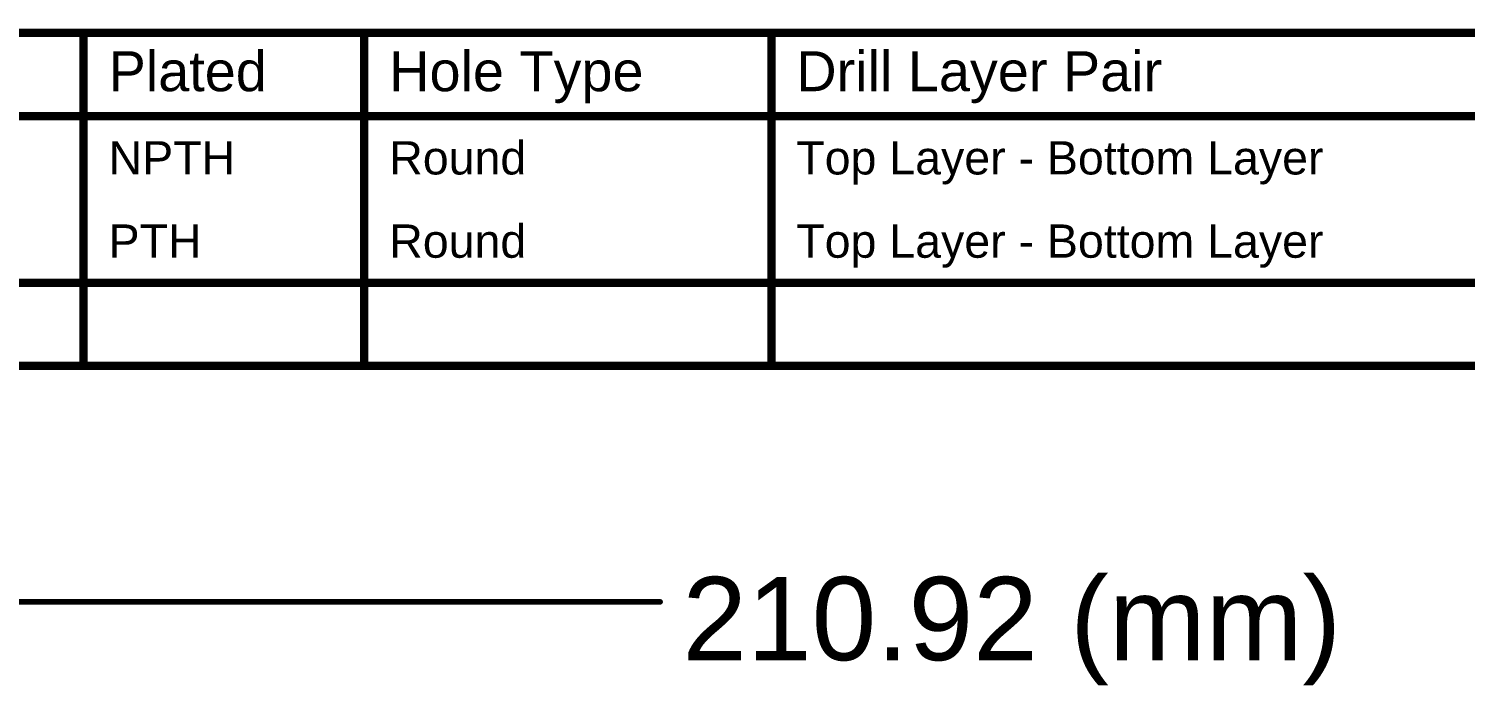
# Model space of a CAD drawing. Header units: inches. Extents: x -17 to 443, y -40 to 218.
# Drawn here: x 53.3 to 119, y 188.4 to 218.5 of the extents above; entities that cross this region are included whole.
import ezdxf

# ---------------------------------------------------------------- set-up
doc = ezdxf.new("R2010")
doc.units = ezdxf.units.IN
doc.layers.add('Dimension', color=6, linetype='Continuous')
doc.layers.add('Drill Drawing', color=1, linetype='Continuous')
doc.styles.add('Arial', font='', dxfattribs={"height": 0.2})
doc.styles.get('Arial').set_extended_font_data('Arial')

msp = doc.modelspace()

# ---------------------------------------------------------------- linework, layer by layer
at = {"layer": 'Dimension'}
msp.add_lwpolyline([(-2.522, 192.228, 0.254, 0.254, 0), (82.179, 192.228, 0.254, 0.254, 0)], format="xyseb", dxfattribs=at)
msp.add_lwpolyline([(82.115, 192.228, 0.127, 0.127, 1), (82.242, 192.228, 0.127, 0.127, 1)], format="xyseb", close=True, dxfattribs=at)
at = {"layer": 'Drill Drawing'}
for points in [[(-1.124, 218.263, 0.381, 0.381, 0), (268.905, 218.263, 0.381, 0.381, 0)], [(55.782, 203.023, 0.381, 0.381, 0), (55.782, 218.263, 0.381, 0.381, 0)], [(68.631, 203.023, 0.381, 0.381, 0), (68.631, 218.263, 0.381, 0.381, 0)], [(87.27, 203.023, 0.381, 0.381, 0), (87.27, 218.263, 0.381, 0.381, 0)], [(-1.124, 214.453, 0.381, 0.381, 0), (268.905, 214.453, 0.381, 0.381, 0)], [(-1.124, 206.833, 0.381, 0.381, 0), (268.905, 206.833, 0.381, 0.381, 0)], [(-1.124, 203.023, 0.381, 0.381, 0), (268.905, 203.023, 0.381, 0.381, 0)]]:
    msp.add_lwpolyline(points, format="xyseb", dxfattribs=at)
for points in [[(55.687, 218.263, 0.191, 0.191, 1), (55.877, 218.263, 0.191, 0.191, 1)], [(68.536, 218.263, 0.191, 0.191, 1), (68.727, 218.263, 0.191, 0.191, 1)], [(87.175, 218.263, 0.191, 0.191, 1), (87.365, 218.263, 0.191, 0.191, 1)], [(55.687, 203.023, 0.191, 0.191, 1), (55.877, 203.023, 0.191, 0.191, 1)], [(68.536, 203.023, 0.191, 0.191, 1), (68.727, 203.023, 0.191, 0.191, 1)], [(87.175, 203.023, 0.191, 0.191, 1), (87.365, 203.023, 0.191, 0.191, 1)]]:
    msp.add_lwpolyline(points, format="xyseb", close=True, dxfattribs=at)

# ---------------------------------------------------------------- texts
at = {"layer": 'Dimension', "style": 'Arial'}
msp.add_text('210.92 (mm)', height=3.81, dxfattribs=at).set_placement((83.195, 189.561))
at = {"layer": 'Drill Drawing', "style": 'Arial'}
for s, height, p in [('Plated', 1.8288, (56.925, 215.596)), ('Hole Type', 1.8288, (69.774, 215.596)), ('Drill Layer Pair', 1.8288, (88.413, 215.596)), ('NPTH', 1.524, (56.925, 211.786)), ('Round', 1.524, (69.774, 211.786)), ('Top Layer - Bottom Layer', 1.524, (88.413, 211.786)), ('PTH', 1.524, (56.925, 207.976)), ('Round', 1.524, (69.774, 207.976)), ('Top Layer - Bottom Layer', 1.524, (88.413, 207.976))]:
    msp.add_text(s, height=height, dxfattribs=at).set_placement(p)

doc.saveas('drawing.dxf')
